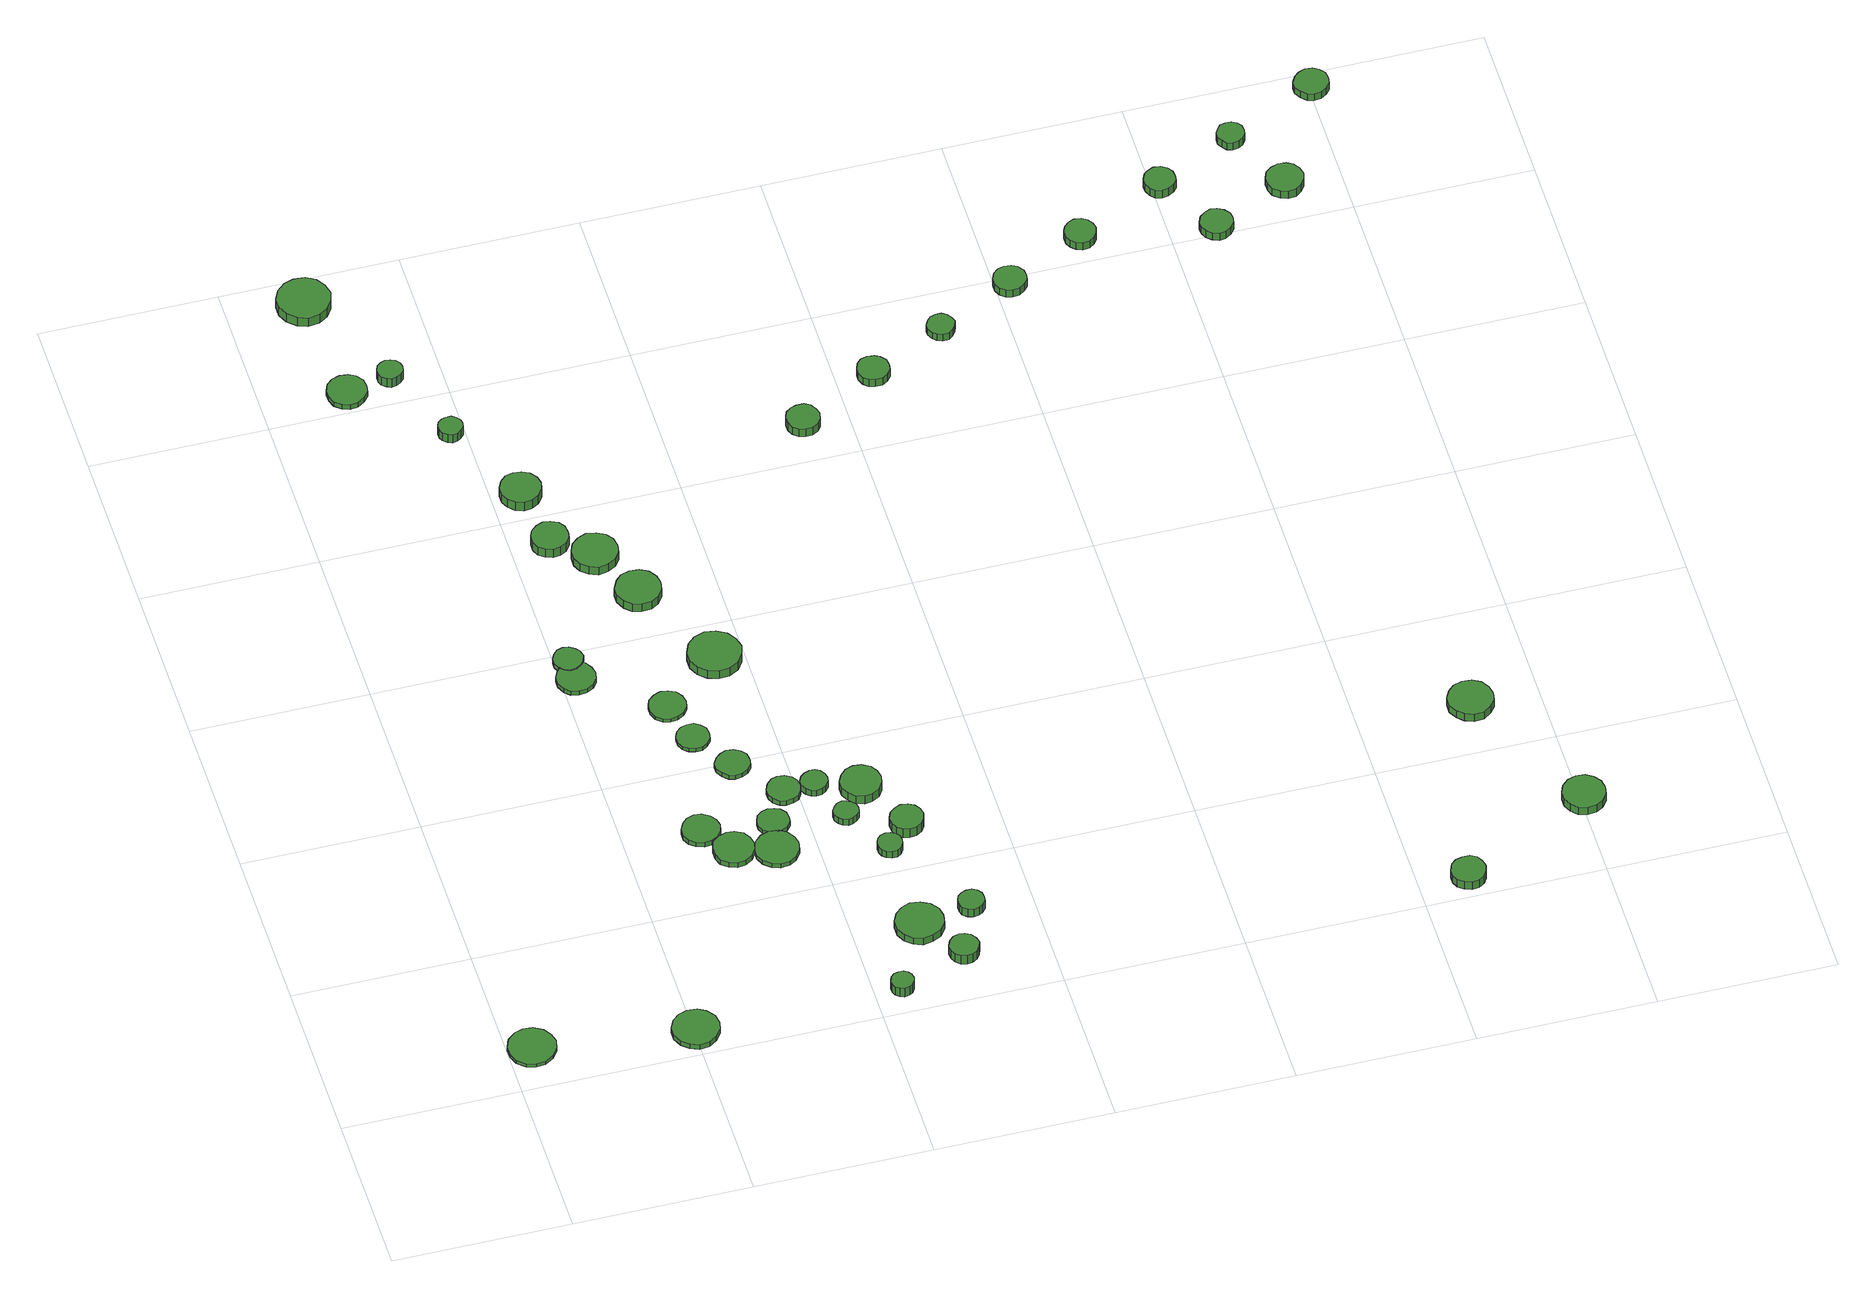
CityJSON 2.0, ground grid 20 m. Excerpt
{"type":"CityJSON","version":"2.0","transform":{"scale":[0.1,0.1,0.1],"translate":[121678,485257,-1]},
"CityObjects":{
"tree1":{"type":"SolitaryVegetationObject","attributes":{"function":"something"},"geometry":[{"type":"MultiSurface","lod":"1","boundaries":[[[0,1,2,3,4,5,6,7,8,9,10,11,12,13,14]],[[15,16,17,18,19,20,21,22,23,24,25,26,27,28,29]],[[0,29,28,1]],[[1,28,27,2]],[[2,27,26,3]],[[3,26,25,4]],[[4,25,24,5]],[[5,24,23,6]],[[6,23,22,7]],[[7,22,21,8]],[[8,21,20,9]],[[9,20,19,10]],[[10,19,18,11]],[[11,18,17,12]],[[12,17,16,13]],[[13,16,15,14]],[[14,15,29,0]]]}]},
"tree2":{"type":"SolitaryVegetationObject","attributes":{"function":"something"},"geometry":[{"type":"MultiSurface","lod":"1","boundaries":[[[30,31,32,33,34,35,36,37,38,39,40,41,42,43,44]],[[45,46,47,48,49,50,51,52,53,54,55,56,57,58,59]],[[30,59,58,31]],[[31,58,57,32]],[[32,57,56,33]],[[33,56,55,34]],[[34,55,54,35]],[[35,54,53,36]],[[36,53,52,37]],[[37,52,51,38]],[[38,51,50,39]],[[39,50,49,40]],[[40,49,48,41]],[[41,48,47,42]],[[42,47,46,43]],[[43,46,45,44]],[[44,45,59,30]]]}]},
"tree3":{"type":"SolitaryVegetationObject","attributes":{"function":"something"},"geometry":[{"type":"MultiSurface","lod":"1","boundaries":[[[60,61,62,63,64,65,66,67,68,69,70,71,72,73,74]],[[75,76,77,78,79,80,81,82,83,84,85,86,87,88,89]],[[60,89,88,61]],[[61,88,87,62]],[[62,87,86,63]],[[63,86,85,64]],[[64,85,84,65]],[[65,84,83,66]],[[66,83,82,67]],[[67,82,81,68]],[[68,81,80,69]],[[69,80,79,70]],[[70,79,78,71]],[[71,78,77,72]],[[72,77,76,73]],[[73,76,75,74]],[[74,75,89,60]]]}]},
"tree4":{"type":"SolitaryVegetationObject","attributes":{"function":"something"},"geometry":[{"type":"MultiSurface","lod":"1","boundaries":[[[90,91,92,93,94,95,96,97,98,99,100,101,102,103,104]],[[105,106,107,108,109,110,111,112,113,114,115,116,117,118,119]],[[90,119,118,91]],[[91,118,117,92]],[[92,117,116,93]],[[93,116,115,94]],[[94,115,114,95]],[[95,114,113,96]],[[96,113,112,97]],[[97,112,111,98]],[[98,111,110,99]],[[99,110,109,100]],[[100,109,108,101]],[[101,108,107,102]],[[102,107,106,103]],[[103,106,105,104]],[[104,105,119,90]]]}]},
"tree5":{"type":"SolitaryVegetationObject","attributes":{"function":"something"},"geometry":[{"type":"MultiSurface","lod":"1","boundaries":[[[120,121,122,123,124,125,126,127,128,129,130,131,132,133,134]],[[135,136,137,138,139,140,141,142,143,144,145,146,147,148,149]],[[120,149,148,121]],[[121,148,147,122]],[[122,147,146,123]],[[123,146,145,124]],[[124,145,144,125]],[[125,144,143,126]],[[126,143,142,127]],[[127,142,141,128]],[[128,141,140,129]],[[129,140,139,130]],[[130,139,138,131]],[[131,138,137,132]],[[132,137,136,133]],[[133,136,135,134]],[[134,135,149,120]]]}]},
"tree6":{"type":"SolitaryVegetationObject","attributes":{"function":"something"},"geometry":[{"type":"MultiSurface","lod":"1","boundaries":[[[150,151,152,153,154,155,156,157,158,159,160,161,162,163,164]],[[165,166,167,168,169,170,171,172,173,174,175,176,177,178,179]],[[150,179,178,151]],[[151,178,177,152]],[[152,177,176,153]],[[153,176,175,154]],[[154,175,174,155]],[[155,174,173,156]],[[156,173,172,157]],[[157,172,171,158]],[[158,171,170,159]],[[159,170,169,160]],[[160,169,168,161]],[[161,168,167,162]],[[162,167,166,163]],[[163,166,165,164]],[[164,165,179,150]]]}]},
"tree7":{"type":"SolitaryVegetationObject","attributes":{"function":"something"},"geometry":[{"type":"MultiSurface","lod":"1","boundaries":[[[180,181,182,183,184,185,186,187,188,189,190,191,192,193,194]],[[195,196,197,198,199,200,201,202,203,204,205,206,207,208,209]],[[180,209,208,181]],[[181,208,207,182]],[[182,207,206,183]],[[183,206,205,184]],[[184,205,204,185]],[[185,204,203,186]],[[186,203,202,187]],[[187,202,201,188]],[[188,201,200,189]],[[189,200,199,190]],[[190,199,198,191]],[[191,198,197,192]],[[192,197,196,193]],[[193,196,195,194]],[[194,195,209,180]]]}]},
"tree8":{"type":"SolitaryVegetationObject","attributes":{"function":"something"},"geometry":[{"type":"MultiSurface","lod":"1","boundaries":[[[210,211,212,213,214,215,216,217,218,219,220,221,222,223,224]],[[225,226,227,228,229,230,231,232,233,234,235,236,237,238,239]],[[210,239,238,211]],[[211,238,237,212]],[[212,237,236,213]],[[213,236,235,214]],[[214,235,234,215]],[[215,234,233,216]],[[216,233,232,217]],[[217,232,231,218]],[[218,231,230,219]],[[219,230,229,220]],[[220,229,228,221]],[[221,228,227,222]],[[222,227,226,223]],[[223,226,225,224]],[[224,225,239,210]]]}]},
"tree9":{"type":"SolitaryVegetationObject","attributes":{"function":"something"},"geometry":[{"type":"MultiSurface","lod":"1","boundaries":[[[240,241,242,243,244,245,246,247,248,249,250,251,252,253,254]],[[255,256,257,258,259,260,261,262,263,264,265,266,267,268,269]],[[240,269,268,241]],[[241,268,267,242]],[[242,267,266,243]],[[243,266,265,244]],[[244,265,264,245]],[[245,264,263,246]],[[246,263,262,247]],[[247,262,261,248]],[[248,261,260,249]],[[249,260,259,250]],[[250,259,258,251]],[[251,258,257,252]],[[252,257,256,253]],[[253,256,255,254]],[[254,255,269,240]]]}]},
"tree10":{"type":"SolitaryVegetationObject","attributes":{"function":"something"},"geometry":[{"type":"MultiSurface","lod":"1","boundaries":[[[270,271,272,273,274,275,276,277,278,279,280,281,282,283,284]],[[285,286,287,288,289,290,291,292,293,294,295,296,297,298,299]],[[270,299,298,271]],[[271,298,297,272]],[[272,297,296,273]],[[273,296,295,274]],[[274,295,294,275]],[[275,294,293,276]],[[276,293,292,277]],[[277,292,291,278]],[[278,291,290,279]],[[279,290,289,280]],[[280,289,288,281]],[[281,288,287,282]],[[282,287,286,283]],[[283,286,285,284]],[[284,285,299,270]]]}]},
"tree11":{"type":"SolitaryVegetationObject","attributes":{"function":"something"},"geometry":[{"type":"MultiSurface","lod":"1","boundaries":[[[300,301,302,303,304,305,306,307,308,309,310,311,312,313,314]],[[315,316,317,318,319,320,321,322,323,324,325,326,327,328,329]],[[300,329,328,301]],[[301,328,327,302]],[[302,327,326,303]],[[303,326,325,304]],[[304,325,324,305]],[[305,324,323,306]],[[306,323,322,307]],[[307,322,321,308]],[[308,321,320,309]],[[309,320,319,310]],[[310,319,318,311]],[[311,318,317,312]],[[312,317,316,313]],[[313,316,315,314]],[[314,315,329,300]]]}]},
"tree12":{"type":"SolitaryVegetationObject","attributes":{"function":"something"},"geometry":[{"type":"MultiSurface","lod":"1","boundaries":[[[330,331,332,333,334,335,336,337,338,339,340,341,342,343,344]],[[345,346,347,348,349,350,351,352,353,354,355,356,357,358,359]],[[330,359,358,331]],[[331,358,357,332]],[[332,357,356,333]],[[333,356,355,334]],[[334,355,354,335]],[[335,354,353,336]],[[336,353,352,337]],[[337,352,351,338]],[[338,351,350,339]],[[339,350,349,340]],[[340,349,348,341]],[[341,348,347,342]],[[342,347,346,343]],[[343,346,345,344]],[[344,345,359,330]]]}]},
"tree13":{"type":"SolitaryVegetationObject","attributes":{"function":"something"},"geometry":[{"type":"MultiSurface","lod":"1","boundaries":[[[360,361,362,363,364,365,366,367,368,369,370,371,372,373,374]],[[375,376,377,378,379,380,381,382,383,384,385,386,387,388,389]],[[360,389,388,361]],[[361,388,387,362]],[[362,387,386,363]],[[363,386,385,364]],[[364,385,384,365]],[[365,384,383,366]],[[366,383,382,367]],[[367,382,381,368]],[[368,381,380,369]],[[369,380,379,370]],[[370,379,378,371]],[[371,378,377,372]],[[372,377,376,373]],[[373,376,375,374]],[[374,375,389,360]]]}]},
"tree14":{"type":"SolitaryVegetationObject","attributes":{"function":"something"},"geometry":[{"type":"MultiSurface","lod":"1","boundaries":[[[390,391,392,393,394,395,396,397,398,399,400,401,402,403,404]],[[405,406,407,408,409,410,411,412,413,414,415,416,417,418,419]],[[390,419,418,391]],[[391,418,417,392]],[[392,417,416,393]],[[393,416,415,394]],[[394,415,414,395]],[[395,414,413,396]],[[396,413,412,397]],[[397,412,411,398]],[[398,411,410,399]],[[399,410,409,400]],[[400,409,408,401]],[[401,408,407,402]],[[402,407,406,403]],[[403,406,405,404]],[[404,405,419,390]]]}]},
"tree15":{"type":"SolitaryVegetationObject","attributes":{"function":"something"},"geometry":[{"type":"MultiSurface","lod":"1","boundaries":[[[420,421,422,423,424,425,426,427,428,429,430,431,432,433,434]],[[435,436,437,438,439,440,441,442,443,444,445,446,447,448,449]],[[420,449,448,421]],[[421,448,447,422]],[[422,447,446,423]],[[423,446,445,424]],[[424,445,444,425]],[[425,444,443,426]],[[426,443,442,427]],[[427,442,441,428]],[[428,441,440,429]],[[429,440,439,430]],[[430,439,438,431]],[[431,438,437,432]],[[432,437,436,433]],[[433,436,435,434]],[[434,435,449,420]]]}]},
"tree16":{"type":"SolitaryVegetationObject","attributes":{"function":"something"},"geometry":[{"type":"MultiSurface","lod":"1","boundaries":[[[450,451,452,453,454,455,456,457,458,459,460,461,462,463,464]],[[465,466,467,468,469,470,471,472,473,474,475,476,477,478,479]],[[450,479,478,451]],[[451,478,477,452]],[[452,477,476,453]],[[453,476,475,454]],[[454,475,474,455]],[[455,474,473,456]],[[456,473,472,457]],[[457,472,471,458]],[[458,471,470,459]],[[459,470,469,460]],[[460,469,468,461]],[[461,468,467,462]],[[462,467,466,463]],[[463,466,465,464]],[[464,465,479,450]]]}]},
"tree17":{"type":"SolitaryVegetationObject","attributes":{"function":"something"},"geometry":[{"type":"MultiSurface","lod":"1","boundaries":[[[480,481,482,483,484,485,486,487,488,489,490,491,492,493,494]],[[495,496,497,498,499,500,501,502,503,504,505,506,507,508,509]],[[480,509,508,481]],[[481,508,507,482]],[[482,507,506,483]],[[483,506,505,484]],[[484,505,504,485]],[[485,504,503,486]],[[486,503,502,487]],[[487,502,501,488]],[[488,501,500,489]],[[489,500,499,490]],[[490,499,498,491]],[[491,498,497,492]],[[492,497,496,493]],[[493,496,495,494]],[[494,495,509,480]]]}]},
"tree18":{"type":"SolitaryVegetationObject","attributes":{"function":"something"},"geometry":[{"type":"MultiSurface","lod":"1","boundaries":[[[510,511,512,513,514,515,516,517,518,519,520,521,522,523,524]],[[525,526,527,528,529,530,531,532,533,534,535,536,537,538,539]],[[510,539,538,511]],[[511,538,537,512]],[[512,537,536,513]],[[513,536,535,514]],[[514,535,534,515]],[[515,534,533,516]],[[516,533,532,517]],[[517,532,531,518]],[[518,531,530,519]],[[519,530,529,520]],[[520,529,528,521]],[[521,528,527,522]],[[522,527,526,523]],[[523,526,525,524]],[[524,525,539,510]]]}]},
"tree19":{"type":"SolitaryVegetationObject","attributes":{"function":"something"},"geometry":[{"type":"MultiSurface","lod":"1","boundaries":[[[540,541,542,543,544,545,546,547,548,549,550,551,552,553,554]],[[555,556,557,558,559,560,561,562,563,564,565,566,567,568,569]],[[540,569,568,541]],[[541,568,567,542]],[[542,567,566,543]],[[543,566,565,544]],[[544,565,564,545]],[[545,564,563,546]],[[546,563,562,547]],[[547,562,561,548]],[[548,561,560,549]],[[549,560,559,550]],[[550,559,558,551]],[[551,558,557,552]],[[552,557,556,553]],[[553,556,555,554]],[[554,555,569,540]]]}]},
"tree20":{"type":"SolitaryVegetationObject","attributes":{"function":"something"},"geometry":[{"type":"MultiSurface","lod":"1","boundaries":[[[570,571,572,573,574,575,576,577,578,579,580,581,582,583,584]],[[585,586,587,588,589,590,591,592,593,594,595,596,597,598,599]],[[570,599,598,571]],[[571,598,597,572]],[[572,597,596,573]],[[573,596,595,574]],[[574,595,594,575]],[[575,594,593,576]],[[576,593,592,577]],[[577,592,591,578]],[[578,591,590,579]],[[579,590,589,580]],[[580,589,588,581]],[[581,588,587,582]],[[582,587,586,583]],[[583,586,585,584]],[[584,585,599,570]]]}]},
"tree21":{"type":"SolitaryVegetationObject","attributes":{"function":"something"},"geometry":[{"type":"MultiSurface","lod":"1","boundaries":[[[600,601,602,603,604,605,606,607,608,609,610,611,612,613,614]],[[615,616,617,618,619,620,621,622,623,624,625,626,627,628,629]],[[600,629,628,601]],[[601,628,627,602]],[[602,627,626,603]],[[603,626,625,604]],[[604,625,624,605]],[[605,624,623,606]],[[606,623,622,607]],[[607,622,621,608]],[[608,621,620,609]],[[609,620,619,610]],[[610,619,618,611]],[[611,618,617,612]],[[612,617,616,613]],[[613,616,615,614]],[[614,615,629,600]]]}]},
"tree22":{"type":"SolitaryVegetationObject","attributes":{"function":"something"},"geometry":[{"type":"MultiSurface","lod":"1","boundaries":[[[630,631,632,633,634,635,636,637,638,639,640,641,642,643,644]],[[645,646,647,648,649,650,651,652,653,654,655,656,657,658,659]],[[630,659,658,631]],[[631,658,657,632]],[[632,657,656,633]],[[633,656,655,634]],[[634,655,654,635]],[[635,654,653,636]],[[636,653,652,637]],[[637,652,651,638]],[[638,651,650,639]],[[639,650,649,640]],[[640,649,648,641]],[[641,648,647,642]],[[642,647,646,643]],[[643,646,645,644]],[[644,645,659,630]]]}]},
"tree23":{"type":"SolitaryVegetationObject","attributes":{"function":"something"},"geometry":[{"type":"MultiSurface","lod":"1","boundaries":[[[660,661,662,663,664,665,666,667,668,669,670,671,672,673,674]],[[675,676,677,678,679,680,681,682,683,684,685,686,687,688,689]],[[660,689,688,661]],[[661,688,687,662]],[[662,687,686,663]],[[663,686,685,664]],[[664,685,684,665]],[[665,684,683,666]],[[666,683,682,667]],[[667,682,681,668]],[[668,681,680,669]],[[669,680,679,670]],[[670,679,678,671]],[[671,678,677,672]],[[672,677,676,673]],[[673,676,675,674]],[[674,675,689,660]]]}]},
"tree24":{"type":"SolitaryVegetationObject","attributes":{"function":"something"},"geometry":[{"type":"MultiSurface","lod":"1","boundaries":[[[690,691,692,693,694,695,696,697,698,699,700,701,702,703,704]],[[705,706,707,708,709,710,711,712,713,714,715,716,717,718,719]],[[690,719,718,691]],[[691,718,717,692]],[[692,717,716,693]],[[693,716,715,694]],[[694,715,714,695]],[[695,714,713,696]],[[696,713,712,697]],[[697,712,711,698]],[[698,711,710,699]],[[699,710,709,700]],[[700,709,708,701]],[[701,708,707,702]],[[702,707,706,703]],[[703,706,705,704]],[[704,705,719,690]]]}]},
"tree25":{"type":"SolitaryVegetationObject","attributes":{"function":"something"},"geometry":[{"type":"MultiSurface","lod":"1","boundaries":[[[720,721,722,723,724,725,726,727,728,729,730,731,732,733,734]],[[735,736,737,738,739,740,741,742,743,744,745,746,747,748,749]],[[720,749,748,721]],[[721,748,747,722]],[[722,747,746,723]],[[723,746,745,724]],[[724,745,744,725]],[[725,744,743,726]],[[726,743,742,727]],[[727,742,741,728]],[[728,741,740,729]],[[729,740,739,730]],[[730,739,738,731]],[[731,738,737,732]],[[732,737,736,733]],[[733,736,735,734]],[[734,735,749,720]]]}]},
"tree26":{"type":"SolitaryVegetationObject","attributes":{"function":"something"},"geometry":[{"type":"MultiSurface","lod":"1","boundaries":[[[750,751,752,753,754,755,756,757,758,759,760,761,762,763,764]],[[765,766,767,768,769,770,771,772,773,774,775,776,777,778,779]],[[750,779,778,751]],[[751,778,777,752]],[[752,777,776,753]],[[753,776,775,754]],[[754,775,774,755]],[[755,774,773,756]],[[756,773,772,757]],[[757,772,771,758]],[[758,771,770,759]],[[759,770,769,760]],[[760,769,768,761]],[[761,768,767,762]],[[762,767,766,763]],[[763,766,765,764]],[[764,765,779,750]]]}]},
"tree27":{"type":"SolitaryVegetationObject","attributes":{"function":"something"},"geometry":[{"type":"MultiSurface","lod":"1","boundaries":[[[780,781,782,783,784,785,786,787,788,789,790,791,792,793,794]],[[795,796,797,798,799,800,801,802,803,804,805,806,807,808,809]],[[780,809,808,781]],[[781,808,807,782]],[[782,807,806,783]],[[783,806,805,784]],[[784,805,804,785]],[[785,804,803,786]],[[786,803,802,787]],[[787,802,801,788]],[[788,801,800,789]],[[789,800,799,790]],[[790,799,798,791]],[[791,798,797,792]],[[792,797,796,793]],[[793,796,795,794]],[[794,795,809,780]]]}]},
"tree28":{"type":"SolitaryVegetationObject","attributes":{"function":"something"},"geometry":[{"type":"MultiSurface","lod":"1","boundaries":[[[810,811,812,813,814,815,816,817,818,819,820,821,822,823,824]],[[825,826,827,828,829,830,831,832,833,834,835,836,837,838,839]],[[810,839,838,811]],[[811,838,837,812]],[[812,837,836,813]],[[813,836,835,814]],[[814,835,834,815]],[[815,834,833,816]],[[816,833,832,817]],[[817,832,831,818]],[[818,831,830,819]],[[819,830,829,820]],[[820,829,828,821]],[[821,828,827,822]],[[822,827,826,823]],[[823,826,825,824]],[[824,825,839,810]]]}]},
"tree29":{"type":"SolitaryVegetationObject","attributes":{"function":"something"},"geometry":[{"type":"MultiSurface","lod":"1","boundaries":[[[840,841,842,843,844,845,846,847,848,849,850,851,852,853,854]],[[855,856,857,858,859,860,861,862,863,864,865,866,867,868,869]],[[840,869,868,841]],[[841,868,867,842]],[[842,867,866,843]],[[843,866,865,844]],[[844,865,864,845]],[[845,864,863,846]],[[846,863,862,847]],[[847,862,861,848]],[[848,861,860,849]],[[849,860,859,850]],[[850,859,858,851]],[[851,858,857,852]],[[852,857,856,853]],[[853,856,855,854]],[[854,855,869,840]]]}]},
"tree30":{"type":"SolitaryVegetationObject","attributes":{"function":"something"},"geometry":[{"type":"MultiSurface","lod":"1","boundaries":[[[870,871,872,873,874,875,876,877,878,879,880,881,882,883,884]],[[885,886,887,888,889,890,891,892,893,894,895,896,897,898,899]],[[870,899,898,871]],[[871,898,897,872]],[[872,897,896,873]],[[873,896,895,874]],[[874,895,894,875]],[[875,894,893,876]],[[876,893,892,877]],[[877,892,891,878]],[[878,891,890,879]],[[879,890,889,880]],[[880,889,888,881]],[[881,888,887,882]],[[882,887,886,883]],[[883,886,885,884]],[[884,885,899,870]]]}]},
"tree31":{"type":"SolitaryVegetationObject","attributes":{"function":"something"},"geometry":[{"type":"MultiSurface","lod":"1","boundaries":[[[900,901,902,903,904,905,906,907,908,909,910,911,912,913,914]],[[915,916,917,918,919,920,921,922,923,924,925,926,927,928,929]],[[900,929,928,901]],[[901,928,927,902]],[[902,927,926,903]],[[903,926,925,904]],[[904,925,924,905]],[[905,924,923,906]],[[906,923,922,907]],[[907,922,921,908]],[[908,921,920,909]],[[909,920,919,910]],[[910,919,918,911]],[[911,918,917,912]],[[912,917,916,913]],[[913,916,915,914]],[[914,915,929,900]]]}]},
"tree32":{"type":"SolitaryVegetationObject","attributes":{"function":"something"},"geometry":[{"type":"MultiSurface","lod":"1","boundaries":[[[930,931,932,933,934,935,936,937,938,939,940,941,942,943,944]],[[945,946,947,948,949,950,951,952,953,954,955,956,957,958,959]],[[930,959,958,931]],[[931,958,957,932]],[[932,957,956,933]],[[933,956,955,934]],[[934,955,954,935]],[[935,954,953,936]],[[936,953,952,937]],[[937,952,951,938]],[[938,951,950,939]],[[939,950,949,940]],[[940,949,948,941]],[[941,948,947,942]],[[942,947,946,943]],[[943,946,945,944]],[[944,945,959,930]]]}]},
"tree33":{"type":"SolitaryVegetationObject","attributes":{"function":"something"},"geometry":[{"type":"MultiSurface","lod":"1","boundaries":[[[960,961,962,963,964,965,966,967,968,969,970,971,972,973,974]],[[975,976,977,978,979,980,981,982,983,984,985,986,987,988,989]],[[960,989,988,961]],[[961,988,987,962]],[[962,987,986,963]],[[963,986,985,964]],[[964,985,984,965]],[[965,984,983,966]],[[966,983,982,967]],[[967,982,981,968]],[[968,981,980,969]],[[969,980,979,970]],[[970,979,978,971]],[[971,978,977,972]],[[972,977,976,973]],[[973,976,975,974]],[[974,975,989,960]]]}]},
"tree34":{"type":"SolitaryVegetationObject","attributes":{"function":"something"},"geometry":[{"type":"MultiSurface","lod":"1","boundaries":[[[990,991,992,993,994,995,996,997,998,999,1000,1001,1002,1003,1004]],[[1005,1006,1007,1008,1009,1010,1011,1012,1013,1014,1015,1016,1017,1018,1019]],[[990,1019,1018,991]],[[991,1018,1017,992]],[[992,1017,1016,993]],[[993,1016,1015,994]],[[994,1015,1014,995]],[[995,1014,1013,996]],[[996,1013,1012,997]],[[997,1012,1011,998]],[[998,1011,1010,999]],[[999,1010,1009,1000]],[[1000,1009,1008,1001]],[[1001,1008,1007,1002]],[[1002,1007,1006,1003]],[[1003,1006,1005,1004]],[[1004,1005,1019,990]]]}]},
"tree35":{"type":"SolitaryVegetationObject","attributes":{"function":"something"},"geometry":[{"type":"MultiSurface","lod":"1","boundaries":[[[1020,1021,1022,1023,1024,1025,1026,1027,1028,1029,1030,1031,1032,1033,1034]],[[1035,1036,1037,1038,1039,1040,1041,1042,1043,1044,1045,1046,1047,1048,1049]],[[1020,1049,1048,1021]],[[1021,1048,1047,1022]],[[1022,1047,1046,1023]],[[1023,1046,1045,1024]],[[1024,1045,1044,1025]],[[1025,1044,1043,1026]],[[1026,1043,1042,1027]],[[1027,1042,1041,1028]],[[1028,1041,1040,1029]],[[1029,1040,1039,1030]],[[1030,1039,1038,1031]],[[1031,1038,1037,1032]],[[1032,1037,1036,1033]],[[1033,1036,1035,1034]],[[1034,1035,1049,1020]]]}]},
"tree36":{"type":"SolitaryVegetationObject","attributes":{"function":"something"},"geometry":[{"type":"MultiSurface","lod":"1","boundaries":[[[1050,1051,1052,1053,1054,1055,1056,1057,1058,1059,1060,1061,1062,1063,1064]],[[1065,1066,1067,1068,1069,1070,1071,1072,1073,1074,1075,1076,1077,1078,1079]],[[1050,1079,1078,1051]],[[1051,1078,1077,1052]],[[1052,1077,1076,1053]],[[1053,1076,1075,1054]],[[1054,1075,1074,1055]],[[1055,1074,1073,1056]],[[1056,1073,1072,1057]],[[1057,1072,1071,1058]],[[1058,1071,1070,1059]],[[1059,1070,1069,1060]],[[1060,1069,1068,1061]],[[1061,1068,1067,1062]],[[1062,1067,1066,1063]],[[1063,1066,1065,1064]],[[1064,1065,1079,1050]]]}]},
"tree37":{"type":"SolitaryVegetationObject","attributes":{"function":"something"},"geometry":[{"type":"MultiSurface","lod":"1","boundaries":[[[1080,1081,1082,1083,1084,1085,1086,1087,1088,1089,1090,1091,1092,1093,1094]],[[1095,1096,1097,1098,1099,1100,1101,1102,1103,1104,1105,1106,1107,1108,1109]],[[1080,1109,1108,1081]],[[1081,1108,1107,1082]],[[1082,1107,1106,1083]],[[1083,1106,1105,1084]],[[1084,1105,1104,1085]],[[1085,1104,1103,1086]],[[1086,1103,1102,1087]],[[1087,1102,1101,1088]],[[1088,1101,1100,1089]],[[1089,1100,1099,1090]],[[1090,1099,1098,1091]],[[1091,1098,1097,1092]],[[1092,1097,1096,1093]],[[1093,1096,1095,1094]],[[1094,1095,1109,1080]]]}]},
"tree38":{"type":"SolitaryVegetationObject","attributes":{"function":"something"},"geometry":[{"type":"MultiSurface","lod":"1","boundaries":[[[1110,1111,1112,1113,1114,1115,1116,1117,1118,1119,1120,1121,1122,1123,1124]],[[1125,1126,1127,1128,1129,1130,1131,1132,1133,1134,1135,1136,1137,1138,1139]],[[1110,1139,1138,1111]],[[1111,1138,1137,1112]],[[1112,1137,1136,1113]],[[1113,1136,1135,1114]],[[1114,1135,1134,1115]],[[1115,1134,1133,1116]],[[1116,1133,1132,1117]],[[1117,1132,1131,1118]],[[1118,1131,1130,1119]],[[1119,1130,1129,1120]],[[1120,1129,1128,1121]],[[1121,1128,1127,1122]],[[1122,1127,1126,1123]],[[1123,1126,1125,1124]],[[1124,1125,1139,1110]]]}]},
"tree39":{"type":"SolitaryVegetationObject","attributes":{"function":"something"},"geometry":[{"type":"MultiSurface","lod":"1","boundaries":[[[1140,1141,1142,1143,1144,1145,1146,1147,1148,1149,1150,1151,1152,1153,1154]],[[1155,1156,1157,1158,1159,1160,1161,1162,1163,1164,1165,1166,1167,1168,1169]],[[1140,1169,1168,1141]],[[1141,1168,1167,1142]],[[1142,1167,1166,1143]],[[1143,1166,1165,1144]],[[1144,1165,1164,1145]],[[1145,1164,1163,1146]],[[1146,1163,1162,1147]],[[1147,1162,1161,1148]],[[1148,1161,1160,1149]],[[1149,1160,1159,1150]],[[1150,1159,1158,1151]],[[1151,1158,1157,1152]],[[1152,1157,1156,1153]],[[1153,1156,1155,1154]],[[1154,1155,1169,1140]]]}]},
"tree40":{"type":"SolitaryVegetationObject","attributes":{"function":"something"},"geometry":[{"type":"MultiSurface","lod":"1","boundaries":[[[1170,1171,1172,1173,1174,1175,1176,1177,1178,1179,1180,1181,1182,1183,1184]],[[1185,1186,1187,1188,1189,1190,1191,1192,1193,1194,1195,1196,1197,1198,1199]],[[1170,1199,1198,1171]],[[1171,1198,1197,1172]],[[1172,1197,1196,1173]],[[1173,1196,1195,1174]],[[1174,1195,1194,1175]],[[1175,1194,1193,1176]],[[1176,1193,1192,1177]],[[1177,1192,1191,1178]],[[1178,1191,1190,1179]],[[1179,1190,1189,1180]],[[1180,1189,1188,1181]],[[1181,1188,1187,1182]],[[1182,1187,1186,1183]],[[1183,1186,1185,1184]],[[1184,1185,1199,1170]]]}]},
"tree41":{"type":"SolitaryVegetationObject","attributes":{"function":"something"},"geometry":[{"type":"MultiSurface","lod":"1","boundaries":[[[1200,1201,1202,1203,1204,1205,1206,1207,1208,1209,1210,1211,1212,1213,1214]],[[1215,1216,1217,1218,1219,1220,1221,1222,1223,1224,1225,1226,1227,1228,1229]],[[1200,1229,1228,1201]],[[1201,1228,1227,1202]],[[1202,1227,1226,1203]],[[1203,1226,1225,1204]],[[1204,1225,1224,1205]],[[1205,1224,1223,1206]],[[1206,1223,1222,1207]],[[1207,1222,1221,1208]],[[1208,1221,1220,1209]],[[1209,1220,1219,1210]],[[1210,1219,1218,1211]],[[1211,1218,1217,1212]],[[1212,1217,1216,1213]],[[1213,1216,1215,1214]],[[1214,1215,1229,1200]]]}]},
"tree42":{"type":"SolitaryVegetationObject","attributes":{"function":"something"},"geometry":[{"type":"MultiSurface","lod":"1","boundaries":[[[1230,1231,1232,1233,1234,1235,1236,1237,1238,1239,1240,1241,1242,1243,1244]],[[1245,1246,1247,1248,1249,1250,1251,1252,1253,1254,1255,1256,1257,1258,1259]],[[1230,1259,1258,1231]],[[1231,1258,1257,1232]],[[1232,1257,1256,1233]],[[1233,1256,1255,1234]],[[1234,1255,1254,1235]],[[1235,1254,1253,1236]],[[1236,1253,1252,1237]],[[1237,1252,1251,1238]],[[1238,1251,1250,1239]],[[1239,1250,1249,1240]],[[1240,1249,1248,1241]],[[1241,1248,1247,1242]],[[1242,1247,1246,1243]],[[1243,1246,1245,1244]],[[1244,1245,1259,1230]]]}]},
"tree43":{"type":"SolitaryVegetationObject","attributes":{"function":"something"},"geometry":[{"type":"MultiSurface","lod":"1","boundaries":[[[1260,1261,1262,1263,1264,1265,1266,1267,1268,1269,1270,1271,1272,1273,1274]],[[1275,1276,1277,1278,1279,1280,1281,1282,1283,1284,1285,1286,1287,1288,1289]],[[1260,1289,1288,1261]],[[1261,1288,1287,1262]],[[1262,1287,1286,1263]],[[1263,1286,1285,1264]],[[1264,1285,1284,1265]],[[1265,1284,1283,1266]],[[1266,1283,1282,1267]],[[1267,1282,1281,1268]],[[1268,1281,1280,1269]],[[1269,1280,1279,1270]],[[1270,1279,1278,1271]],[[1271,1278,1277,1272]],[[1272,1277,1276,1273]],[[1273,1276,1275,1274]],[[1274,1275,1289,1260]]]}]}
},
"vertices":[
[54,57,5],[51,67,5],[45,76,5],[35,82,5],[24,83,5],[14,80,5],[5,72,5],[1,62,5],[1,51,5],[5,41,5],[14,33,5],[24,30,5],[35,31,5],[45,37,5],[51,46,5],[51,46,0],[45,37,0],[35,31,0],[24,30,0],[14,33,0],[5,41,0],[1,51,0],[1,62,0],[5,72,0],[14,80,0],[24,83,0],[35,82,0],[45,76,0],[51,67,0],[54,57,0],
[228,34,7],[226,45,7],[219,54,7],[210,59,7],[199,60,7],[189,57,7],[181,50,7],[176,40,7],[176,29,7],[181,19,7],[189,12,7],[199,8,7],[210,9,7],[219,15,7],[226,24,7],[226,24,0],[219,15,0],[210,9,0],[199,8,0],[189,12,0],[181,19,0],[176,29,0],[176,40,0],[181,50,0],[189,57,0],[199,60,0],[210,59,0],[219,54,0],[226,45,0],[228,34,0],
[306,311,7],[304,319,7],[299,326,7],[291,331,7],[283,332,7],[274,329,7],[268,323,7],[264,315,7],[264,306,7],[268,298,7],[274,293,7],[283,290,7],[291,291,7],[299,295,7],[304,302,7],[304,302,0],[299,295,0],[291,291,0],[283,290,0],[274,293,0],[268,298,0],[264,306,0],[264,315,0],[268,323,0],[274,329,0],[283,332,0],[291,331,0],[299,326,0],[304,319,0],[306,311,0],
[238,559,7],[236,568,7],[231,576,7],[223,580,7],[214,581,7],[205,578,7],[199,572,7],[195,564,7],[195,555,7],[199,546,7],[205,540,7],[214,538,7],[223,539,7],[231,543,7],[236,550,7],[236,550,1],[231,543,1],[223,539,1],[214,538,1],[205,540,1],[199,546,1],[195,555,1],[195,564,1],[199,572,1],[205,578,1],[214,581,1],[223,580,1],[231,576,1],[236,568,1],[238,559,1],
[232,586,8],[230,593,8],[226,598,8],[220,602,8],[213,603,8],[207,601,8],[202,596,8],[199,590,8],[199,583,8],[202,576,8],[207,572,8],[213,569,8],[220,570,8],[226,574,8],[230,579,8],[230,579,1],[226,574,1],[220,570,1],[213,569,1],[207,572,1],[202,576,1],[199,583,1],[199,590,1],[202,596,1],[207,601,1],[213,603,1],[220,602,1],[226,598,1],[230,593,1],[232,586,1],
[334,275,7],[332,284,7],[327,292,7],[318,297,7],[309,298,7],[300,295,7],[292,289,7],[289,280,7],[289,270,7],[292,261,7],[300,255,7],[309,252,7],[318,253,7],[327,258,7],[332,266,7],[332,266,0],[327,258,0],[318,253,0],[309,252,0],[300,255,0],[292,261,0],[289,270,0],[289,280,0],[292,289,0],[300,295,0],[309,298,0],[318,297,0],[327,292,0],[332,284,0],[334,275,0],
[115,1025,9],[114,1034,9],[108,1042,9],[100,1046,9],[91,1047,9],[82,1044,9],[75,1038,9],[72,1030,9],[72,1021,9],[75,1012,9],[82,1006,9],[91,1003,9],[100,1004,9],[108,1009,9],[114,1016,9],[114,1016,2],[108,1009,2],[100,1004,2],[91,1003,2],[82,1006,2],[75,1012,2],[72,1021,2],[72,1030,2],[75,1038,2],[82,1044,2],[91,1047,2],[100,1046,2],[108,1042,2],[114,1034,2],[115,1025,2],
[113,1160,16],[110,1172,16],[103,1182,16],[93,1188,16],[80,1189,16],[69,1186,16],[59,1177,16],[54,1166,16],[54,1154,16],[59,1143,16],[69,1134,16],[80,1130,16],[93,1132,16],[103,1138,16],[110,1148,16],[110,1148,3],[103,1138,3],[93,1132,3],[80,1130,3],[69,1134,3],[59,1143,3],[54,1154,3],[54,1166,3],[59,1177,3],[69,1186,3],[80,1189,3],[93,1188,3],[103,1182,3],[110,1172,3],[113,1160,3],
[380,264,6],[378,273,6],[372,282,6],[364,287,6],[353,288,6],[344,285,6],[336,278,6],[332,269,6],[332,258,6],[336,249,6],[344,242,6],[353,239,6],[364,240,6],[372,245,6],[378,254,6],[378,254,0],[372,245,0],[364,240,0],[353,239,0],[344,242,0],[336,249,0],[332,258,0],[332,269,0],[336,278,0],[344,285,0],[353,288,0],[364,287,0],[372,282,0],[378,273,0],[380,264,0],
[443,34,15],[442,39,15],[439,43,15],[435,46,15],[429,46,15],[424,45,15],[420,41,15],[418,36,15],[418,31,15],[420,26,15],[424,23,15],[429,21,15],[435,22,15],[439,24,15],[442,29,15],[442,29,2],[439,24,2],[435,22,2],[429,21,2],[424,23,2],[420,26,2],[418,31,2],[418,36,2],[420,41,2],[424,45,2],[429,46,2],[435,46,2],[439,43,2],[442,39,2],[443,34,2],
[331,443,6],[330,451,6],[325,457,6],[319,461,6],[311,461,6],[304,459,6],[298,454,6],[295,447,6],[295,439,6],[298,432,6],[304,427,6],[311,425,6],[319,425,6],[325,429,6],[330,435,6],[330,435,1],[325,429,1],[319,425,1],[311,425,1],[304,427,1],[298,432,1],[295,439,1],[295,447,1],[298,454,1],[304,459,1],[311,461,1],[319,461,1],[325,457,1],[330,451,1],[331,443,1],
[320,494,6],[318,503,6],[313,510,6],[305,514,6],[297,515,6],[289,512,6],[282,506,6],[279,499,6],[279,490,6],[282,482,6],[289,476,6],[297,474,6],[305,475,6],[313,479,6],[318,486,6],[318,486,1],[313,479,1],[305,475,1],[297,474,1],[289,476,1],[282,482,1],[279,490,1],[279,499,1],[282,506,1],[289,512,1],[297,515,1],[305,514,1],[313,510,1],[318,503,1],[320,494,1],
[380,302,6],[379,310,6],[374,316,6],[368,319,6],[361,320,6],[354,318,6],[348,313,6],[345,306,6],[345,299,6],[348,292,6],[354,287,6],[361,285,6],[368,286,6],[374,289,6],[379,295,6],[379,295,0],[374,289,0],[368,286,0],[361,285,0],[354,287,0],[348,292,0],[345,299,0],[345,306,0],[348,313,0],[354,318,0],[361,320,0],[368,319,0],[374,316,0],[379,310,0],[380,302,0],
[158,1036,15],[157,1042,15],[153,1047,15],[148,1049,15],[142,1050,15],[137,1048,15],[132,1044,15],[130,1039,15],[130,1033,15],[132,1028,15],[137,1024,15],[142,1022,15],[148,1023,15],[153,1026,15],[157,1030,15],[157,1030,2],[153,1026,2],[148,1023,2],[142,1022,2],[137,1024,2],[132,1028,2],[130,1033,2],[130,1039,2],[132,1044,2],[137,1048,2],[142,1050,2],[148,1049,2],[153,1047,2],[157,1042,2],[158,1036,2],
[362,394,7],[361,402,7],[356,408,7],[349,412,7],[341,413,7],[334,410,7],[328,405,7],[324,398,7],[324,390,7],[328,383,7],[334,377,7],[341,375,7],[349,376,7],[356,380,7],[361,386,7],[361,386,1],[356,380,1],[349,376,1],[341,375,1],[334,377,1],[328,383,1],[324,390,1],[324,398,1],[328,405,1],[334,410,1],[341,413,1],[349,412,1],[356,408,1],[361,402,1],[362,394,1],
[197,938,17],[196,943,17],[192,948,17],[188,951,17],[182,951,17],[177,950,17],[172,946,17],[170,941,17],[170,935,17],[172,930,17],[177,926,17],[182,924,17],[188,925,17],[192,928,17],[196,932,17],[196,932,5],[192,928,5],[188,925,5],[182,924,5],[177,926,5],[172,930,5],[170,935,5],[170,941,5],[172,946,5],[177,950,5],[182,951,5],[188,951,5],[192,948,5],[196,943,5],[197,938,5],
[263,758,14],[262,767,14],[257,774,14],[249,778,14],[241,779,14],[233,776,14],[226,770,14],[223,763,14],[223,754,14],[226,746,14],[233,741,14],[241,738,14],[249,739,14],[257,743,14],[262,750,14],[262,750,1],[257,743,1],[249,739,1],[241,738,1],[233,741,1],[226,746,1],[223,754,1],[223,763,1],[226,770,1],[233,776,1],[241,779,1],[249,778,1],[257,774,1],[262,767,1],[263,758,1],
[254,832,17],[252,841,17],[246,849,17],[238,853,17],[229,854,17],[220,852,17],[213,845,17],[209,837,17],[209,827,17],[213,819,17],[220,812,17],[229,809,17],[238,810,17],[246,815,17],[252,823,17],[252,823,4],[246,815,4],[238,810,4],[229,809,4],[220,812,4],[213,819,4],[209,827,4],[209,837,4],[213,845,4],[220,852,4],[229,854,4],[238,853,4],[246,849,4],[252,841,4],[254,832,4],
[404,342,8],[402,350,8],[398,356,8],[391,360,8],[383,361,8],[376,359,8],[370,353,8],[367,346,8],[367,338,8],[370,331,8],[376,326,8],[383,324,8],[391,325,8],[398,328,8],[402,335,8],[402,335,1],[398,328,1],[391,325,1],[383,324,1],[376,326,1],[370,331,1],[367,338,1],[367,346,1],[370,353,1],[376,359,1],[383,361,1],[391,360,1],[398,356,1],[402,350,1],[404,342,1],
[308,722,17],[306,733,17],[300,741,17],[291,746,17],[280,748,17],[270,744,17],[262,737,17],[258,728,17],[258,717,17],[262,708,17],[270,701,17],[280,697,17],[291,699,17],[300,704,17],[306,712,17],[306,712,5],[300,704,5],[291,699,5],[280,697,5],[270,701,5],[262,708,5],[258,717,5],[258,728,5],[262,737,5],[270,744,5],[280,748,5],[291,746,5],[300,741,5],[306,733,5],[308,722,5],
[499,117,10],[497,128,10],[490,137,10],[480,142,10],[469,144,10],[459,140,10],[451,133,10],[446,123,10],[446,111,10],[451,101,10],[459,94,10],[469,90,10],[480,92,10],[490,97,10],[497,106,10],[497,106,0],[490,97,0],[480,92,0],[469,90,0],[459,94,0],[451,101,0],[446,111,0],[446,123,0],[451,133,0],[459,140,0],[469,144,0],[480,142,0],[490,137,0],[497,128,0],[499,117,0],
[338,659,16],[336,669,16],[330,678,16],[321,683,16],[310,684,16],[300,681,16],[293,674,16],[288,664,16],[288,654,16],[293,644,16],[300,637,16],[310,634,16],[321,635,16],[330,640,16],[336,649,16],[336,649,4],[330,640,4],[321,635,4],[310,634,4],[300,637,4],[293,644,4],[288,654,4],[288,664,4],[293,674,4],[300,681,4],[310,684,4],[321,683,4],[330,678,4],[336,669,4],[338,659,4],
[434,343,10],[433,349,10],[429,355,10],[424,358,10],[418,358,10],[412,356,10],[407,352,10],[404,346,10],[404,340,10],[407,334,10],[412,330,10],[418,328,10],[424,329,10],[429,332,10],[433,337,10],[433,337,1],[429,332,1],[424,329,1],[418,328,1],[412,330,1],[407,334,1],[404,340,1],[404,346,1],[407,352,1],[412,356,1],[418,358,1],[424,358,1],[429,355,1],[433,349,1],[434,343,1],
[524,64,16],[522,71,16],[518,77,16],[512,80,16],[506,81,16],[499,79,16],[494,74,16],[491,68,16],[491,61,16],[494,55,16],[499,50,16],[506,48,16],[512,49,16],[518,52,16],[522,58,16],[522,58,3],[518,52,3],[512,49,3],[506,48,3],[499,50,3],[494,55,3],[491,61,3],[491,68,3],[494,74,3],[499,79,3],[506,81,3],[512,80,3],[518,77,3],[522,71,3],[524,64,3],
[454,292,10],[453,298,10],[449,302,10],[444,305,10],[439,306,10],[433,304,10],[429,300,10],[426,295,10],[426,289,10],[429,284,10],[433,280,10],[439,278,10],[444,279,10],[449,282,10],[453,286,10],[453,286,1],[449,282,1],[444,279,1],[439,278,1],[433,280,1],[429,284,1],[426,289,1],[426,295,1],[429,300,1],[433,304,1],[439,306,1],[444,305,1],[449,302,1],[453,298,1],[454,292,1],
[396,547,16],[393,559,16],[386,569,16],[375,575,16],[363,577,16],[351,573,16],[342,565,16],[337,553,16],[337,541,16],[342,530,16],[351,522,16],[363,518,16],[375,519,16],[386,525,16],[393,535,16],[393,535,4],[386,525,4],[375,519,4],[363,518,4],[351,522,4],[342,530,4],[337,541,4],[337,553,4],[342,565,4],[351,573,4],[363,577,4],[375,575,4],[386,569,4],[393,559,4],[396,547,4],
[486,234,11],[485,240,11],[482,244,11],[477,247,11],[471,248,11],[465,246,11],[461,242,11],[459,237,11],[459,231,11],[461,226,11],[465,222,11],[471,220,11],[477,220,11],[482,223,11],[485,228,11],[485,228,1],[482,223,1],[477,220,1],[471,220,1],[465,222,1],[461,226,1],[459,231,1],[459,237,1],[461,242,1],[465,246,1],[471,248,1],[477,247,1],[482,244,1],[485,240,1],[486,234,1],
[488,324,16],[486,333,16],[481,341,16],[472,346,16],[463,347,16],[454,344,16],[447,337,16],[443,329,16],[443,319,16],[447,311,16],[454,304,16],[463,301,16],[472,302,16],[481,307,16],[486,315,16],[486,315,4],[481,307,4],[472,302,4],[463,301,4],[454,304,4],[447,311,4],[443,319,4],[443,329,4],[447,337,4],[454,344,4],[463,347,4],[472,346,4],[481,341,4],[486,333,4],[488,324,4],
[547,127,15],[546,133,15],[542,138,15],[537,141,15],[531,141,15],[525,139,15],[520,135,15],[518,130,15],[518,124,15],[520,118,15],[525,114,15],[531,112,15],[537,113,15],[542,116,15],[546,121,15],[546,121,3],[542,116,3],[537,113,3],[531,112,3],[525,114,3],[520,118,3],[518,124,3],[518,130,3],[520,135,3],[525,139,3],[531,141,3],[537,141,3],[542,138,3],[546,133,3],[547,127,3],
[517,259,17],[515,267,17],[511,273,17],[504,277,17],[496,278,17],[489,275,17],[483,270,17],[480,263,17],[480,255,17],[483,248,17],[489,243,17],[496,241,17],[504,242,17],[511,246,17],[515,252,17],[515,252,4],[511,246,4],[504,242,4],[496,241,4],[489,243,4],[483,248,4],[480,255,4],[480,263,4],[483,270,4],[489,275,4],[496,278,4],[504,277,4],[511,273,4],[515,267,4],[517,259,4],
[568,852,14],[566,859,14],[562,866,14],[555,870,14],[547,870,14],[540,868,14],[534,863,14],[531,856,14],[531,848,14],[534,841,14],[540,836,14],[547,834,14],[555,834,14],[562,838,14],[566,844,14],[566,844,2],[562,838,2],[555,834,2],[547,834,2],[540,836,2],[534,841,2],[531,848,2],[531,856,2],[534,863,2],[540,868,2],[547,870,2],[555,870,2],[562,866,2],[566,859,2],[568,852,2],
[658,900,14],[657,908,14],[652,914,14],[646,917,14],[638,918,14],[631,916,14],[626,911,14],[623,904,14],[623,897,14],[626,890,14],[631,885,14],[638,883,14],[646,883,14],[652,887,14],[657,893,14],[657,893,3],[652,887,3],[646,883,3],[638,883,3],[631,885,3],[626,890,3],[623,897,3],[623,904,3],[626,911,3],[631,916,3],[638,918,3],[646,917,3],[652,914,3],[657,908,3],[658,900,3],
[743,943,13],[741,949,13],[737,955,13],[732,958,13],[725,958,13],[719,956,13],[715,952,13],[712,946,13],[712,940,13],[715,934,13],[719,930,13],[725,928,13],[732,928,13],[737,932,13],[741,937,13],[741,937,3],[737,932,3],[732,928,3],[725,928,3],[719,930,3],[715,934,3],[712,940,3],[712,946,3],[715,952,3],[719,956,3],[725,958,3],[732,958,3],[737,955,3],[741,949,3],[743,943,3],
[1074,27,14],[1072,35,14],[1068,42,14],[1061,46,14],[1053,46,14],[1045,44,14],[1039,39,14],[1036,31,14],[1036,23,14],[1039,16,14],[1045,11,14],[1053,8,14],[1061,9,14],[1068,13,14],[1072,20,14],[1072,20,2],[1068,13,2],[1061,9,2],[1053,8,2],[1045,11,2],[1039,16,2],[1036,23,2],[1036,31,2],[1039,39,2],[1045,44,2],[1053,46,2],[1061,46,2],[1068,42,2],[1072,35,2],[1074,27,2],
[834,987,14],[833,994,14],[828,1001,14],[822,1004,14],[814,1005,14],[807,1003,14],[801,998,14],[798,991,14],[798,983,14],[801,976,14],[807,971,14],[814,969,14],[822,970,14],[828,974,14],[833,980,14],[833,980,3],[828,974,3],[822,970,3],[814,969,3],[807,971,3],[801,976,3],[798,983,3],[798,991,3],[801,998,3],[807,1003,3],[814,1005,3],[822,1004,3],[828,1001,3],[833,994,3],[834,987,3],
[1149,267,14],[1147,277,14],[1141,286,14],[1132,291,14],[1121,292,14],[1111,289,14],[1104,282,14],[1099,273,14],[1099,262,14],[1104,253,14],[1111,246,14],[1121,242,14],[1132,243,14],[1141,249,14],[1147,257,14],[1147,257,3],[1141,249,3],[1132,243,3],[1121,242,3],[1111,246,3],[1104,253,3],[1099,262,3],[1099,273,3],[1104,282,3],[1111,289,3],[1121,292,3],[1132,291,3],[1141,286,3],[1147,277,3],[1149,267,3],
[924,1032,15],[922,1039,15],[918,1045,15],[912,1049,15],[904,1050,15],[897,1047,15],[892,1042,15],[889,1036,15],[889,1028,15],[892,1022,15],[897,1017,15],[904,1014,15],[912,1015,15],[918,1019,15],[922,1025,15],[922,1025,4],[918,1019,4],[912,1015,4],[904,1014,4],[897,1017,4],[892,1022,4],[889,1028,4],[889,1036,4],[892,1042,4],[897,1047,4],[904,1050,4],[912,1049,4],[918,1045,4],[922,1039,4],[924,1032,4],
[1227,103,14],[1225,113,14],[1219,121,14],[1211,126,14],[1201,127,14],[1191,124,14],[1184,117,14],[1180,108,14],[1180,98,14],[1184,89,14],[1191,82,14],[1201,79,14],[1211,80,14],[1219,85,14],[1225,93,14],[1225,93,3],[1219,85,3],[1211,80,3],[1201,79,3],[1191,82,3],[1184,89,3],[1180,98,3],[1180,108,3],[1184,117,3],[1191,124,3],[1201,127,3],[1211,126,3],[1219,121,3],[1225,113,3],[1227,103,3],
[1025,1081,16],[1024,1088,16],[1020,1094,16],[1013,1098,16],[1006,1099,16],[999,1096,16],[994,1092,16],[991,1085,16],[991,1078,16],[994,1071,16],[999,1066,16],[1006,1064,16],[1013,1065,16],[1020,1069,16],[1024,1074,16],[1024,1074,4],[1020,1069,4],[1013,1065,4],[1006,1064,4],[999,1066,4],[994,1071,4],[991,1078,4],[991,1085,4],[994,1092,4],[999,1096,4],[1006,1099,4],[1013,1098,4],[1020,1094,4],[1024,1088,4],[1025,1081,4],
[1068,1007,15],[1067,1014,15],[1062,1020,15],[1055,1024,15],[1048,1025,15],[1041,1022,15],[1035,1017,15],[1032,1010,15],[1032,1003,15],[1035,996,15],[1041,991,15],[1048,988,15],[1055,989,15],[1062,993,15],[1067,999,15],[1067,999,4],[1062,993,4],[1055,989,4],[1048,988,4],[1041,991,4],[1035,996,4],[1032,1003,4],[1032,1010,4],[1035,1017,4],[1041,1022,4],[1048,1025,4],[1055,1024,4],[1062,1020,4],[1067,1014,4],[1068,1007,4],
[1114,1126,15],[1113,1133,15],[1109,1138,15],[1104,1141,15],[1097,1141,15],[1091,1140,15],[1087,1135,15],[1084,1130,15],[1084,1123,15],[1087,1118,15],[1091,1113,15],[1097,1111,15],[1104,1112,15],[1109,1115,15],[1113,1120,15],[1113,1120,4],[1109,1115,4],[1104,1112,4],[1097,1111,4],[1091,1113,4],[1087,1118,4],[1084,1123,4],[1084,1130,4],[1087,1135,4],[1091,1140,4],[1097,1141,4],[1104,1141,4],[1109,1138,4],[1113,1133,4],[1114,1126,4],
[1158,1048,15],[1156,1057,15],[1151,1064,15],[1144,1068,15],[1135,1069,15],[1127,1066,15],[1120,1061,15],[1117,1053,15],[1117,1044,15],[1120,1036,15],[1127,1030,15],[1135,1027,15],[1144,1028,15],[1151,1033,15],[1156,1040,15],[1156,1040,4],[1151,1033,4],[1144,1028,4],[1135,1027,4],[1127,1030,4],[1120,1036,4],[1117,1044,4],[1117,1053,4],[1120,1061,4],[1127,1066,4],[1135,1069,4],[1144,1068,4],[1151,1064,4],[1156,1057,4],[1158,1048,4],
[1221,1176,14],[1220,1184,14],[1215,1190,14],[1208,1194,14],[1200,1195,14],[1193,1192,14],[1187,1187,14],[1183,1180,14],[1183,1172,14],[1187,1165,14],[1193,1159,14],[1200,1157,14],[1208,1158,14],[1215,1162,14],[1220,1168,14],[1220,1168,4],[1215,1162,4],[1208,1158,4],[1200,1157,4],[1193,1159,4],[1187,1165,4],[1183,1172,4],[1183,1180,4],[1187,1187,4],[1193,1192,4],[1200,1195,4],[1208,1194,4],[1215,1190,4],[1220,1184,4],[1221,1176,4]
]}
